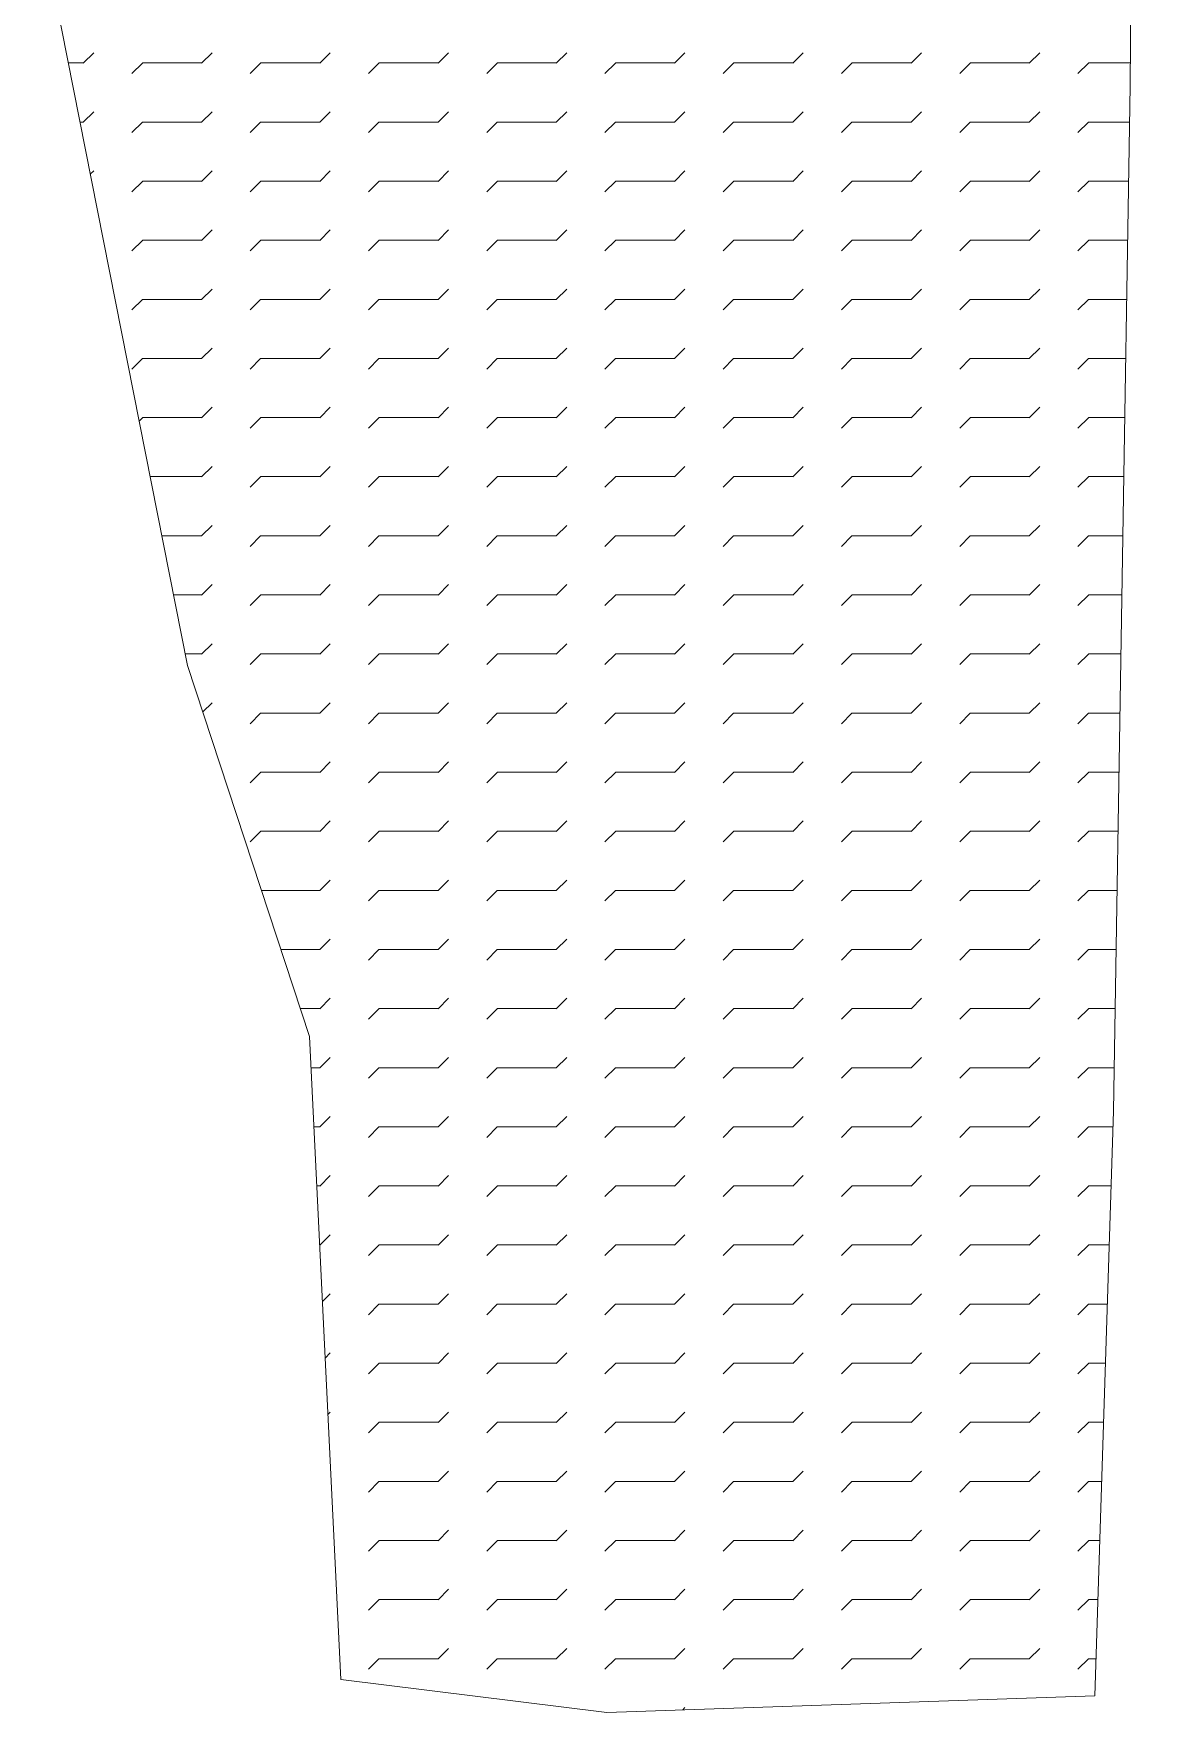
# Model space of a CAD drawing. Header units: millimetres. Extents: x 234136 to 237571, y 2625383 to 2628766.
# Drawn here: x 237043.16 to 237067.04, y 2628588.97 to 2628625.04 of the extents above; entities that cross this region are included whole.
import ezdxf

# ---------------------------------------------------------------- set-up
doc = ezdxf.new("R2010")
doc.units = ezdxf.units.MM
doc.layers.add('Pond', color=140, linetype='Continuous', lineweight=13)

msp = doc.modelspace()

# ---------------------------------------------------------------- linework, layer by layer
at = {"layer": 'Pond'}
for p, q in [((237067.045, 2628672.227), (237066.72, 2628623.917)), ((237046.469, 2628611.464), (237043.163, 2628628.174)), ((237044.23, 2628624.406), (237044.455, 2628624.631)), ((237046.77, 2628624.406), (237046.995, 2628624.631)), ((237049.31, 2628624.406), (237049.535, 2628624.631)), ((237051.85, 2628624.406), (237052.075, 2628624.631)), ((237054.39, 2628624.406), (237054.615, 2628624.631)), ((237056.93, 2628624.406), (237057.155, 2628624.631)), ((237059.47, 2628624.406), (237059.695, 2628624.631)), ((237062.01, 2628624.406), (237062.235, 2628624.631)), ((237064.55, 2628624.406), (237064.775, 2628624.631)), ((237043.907, 2628624.41), (237044.23, 2628624.41)), ((237045.276, 2628624.182), (237045.5, 2628624.406)), ((237045.5, 2628624.41), (237046.77, 2628624.41)), ((237047.816, 2628624.182), (237048.04, 2628624.406)), ((237048.04, 2628624.41), (237049.31, 2628624.41)), ((237050.356, 2628624.182), (237050.58, 2628624.406)), ((237050.58, 2628624.41), (237051.85, 2628624.41)), ((237052.896, 2628624.182), (237053.12, 2628624.406)), ((237053.12, 2628624.41), (237054.39, 2628624.41)), ((237055.436, 2628624.182), (237055.66, 2628624.406)), ((237055.66, 2628624.41), (237056.93, 2628624.41)), ((237057.976, 2628624.182), (237058.2, 2628624.406)), ((237058.2, 2628624.41), (237059.47, 2628624.41)), ((237060.516, 2628624.182), (237060.74, 2628624.406)), ((237060.74, 2628624.41), (237062.01, 2628624.41)), ((237063.056, 2628624.182), (237063.28, 2628624.406)), ((237063.28, 2628624.41), (237064.55, 2628624.41)), ((237065.596, 2628624.182), (237065.82, 2628624.406)), ((237065.82, 2628624.41), (237066.724, 2628624.41)), ((237066.72, 2628623.917), (237066.361, 2628601.885)), ((237044.159, 2628623.14), (237044.23, 2628623.14)), ((237044.23, 2628623.136), (237044.455, 2628623.361)), ((237045.276, 2628622.912), (237045.5, 2628623.136)), ((237045.5, 2628623.14), (237046.77, 2628623.14)), ((237046.77, 2628623.136), (237046.995, 2628623.361)), ((237047.816, 2628622.912), (237048.04, 2628623.136)), ((237048.04, 2628623.14), (237049.31, 2628623.14)), ((237049.31, 2628623.136), (237049.535, 2628623.361)), ((237050.356, 2628622.912), (237050.58, 2628623.136)), ((237050.58, 2628623.14), (237051.85, 2628623.14)), ((237051.85, 2628623.136), (237052.075, 2628623.361)), ((237052.896, 2628622.912), (237053.12, 2628623.136)), ((237053.12, 2628623.14), (237054.39, 2628623.14)), ((237054.39, 2628623.136), (237054.615, 2628623.361)), ((237055.436, 2628622.912), (237055.66, 2628623.136)), ((237055.66, 2628623.14), (237056.93, 2628623.14)), ((237056.93, 2628623.136), (237057.155, 2628623.361)), ((237057.976, 2628622.912), (237058.2, 2628623.136)), ((237058.2, 2628623.14), (237059.47, 2628623.14)), ((237059.47, 2628623.136), (237059.695, 2628623.361)), ((237060.516, 2628622.912), (237060.74, 2628623.136)), ((237060.74, 2628623.14), (237062.01, 2628623.14)), ((237062.01, 2628623.136), (237062.235, 2628623.361)), ((237063.056, 2628622.912), (237063.28, 2628623.136)), ((237063.28, 2628623.14), (237064.55, 2628623.14)), ((237064.55, 2628623.136), (237064.775, 2628623.361)), ((237065.596, 2628622.912), (237065.82, 2628623.136)), ((237065.82, 2628623.14), (237066.708, 2628623.14)), ((237044.381, 2628622.017), (237044.455, 2628622.091)), ((237046.77, 2628621.866), (237046.995, 2628622.091)), ((237049.31, 2628621.866), (237049.535, 2628622.091)), ((237051.85, 2628621.866), (237052.075, 2628622.091)), ((237054.39, 2628621.866), (237054.615, 2628622.091)), ((237056.93, 2628621.866), (237057.155, 2628622.091)), ((237059.47, 2628621.866), (237059.695, 2628622.091)), ((237062.01, 2628621.866), (237062.235, 2628622.091)), ((237064.55, 2628621.866), (237064.775, 2628622.091)), ((237045.276, 2628621.642), (237045.5, 2628621.866)), ((237045.5, 2628621.87), (237046.77, 2628621.87)), ((237047.816, 2628621.642), (237048.04, 2628621.866)), ((237048.04, 2628621.87), (237049.31, 2628621.87)), ((237050.356, 2628621.642), (237050.58, 2628621.866)), ((237050.58, 2628621.87), (237051.85, 2628621.87)), ((237052.896, 2628621.642), (237053.12, 2628621.866)), ((237053.12, 2628621.87), (237054.39, 2628621.87)), ((237055.436, 2628621.642), (237055.66, 2628621.866)), ((237055.66, 2628621.87), (237056.93, 2628621.87)), ((237057.976, 2628621.642), (237058.2, 2628621.866)), ((237058.2, 2628621.87), (237059.47, 2628621.87)), ((237060.516, 2628621.642), (237060.74, 2628621.866)), ((237060.74, 2628621.87), (237062.01, 2628621.87)), ((237063.056, 2628621.642), (237063.28, 2628621.866)), ((237063.28, 2628621.87), (237064.55, 2628621.87)), ((237065.596, 2628621.642), (237065.82, 2628621.866)), ((237065.82, 2628621.87), (237066.687, 2628621.87)), ((237045.276, 2628620.372), (237045.5, 2628620.596)), ((237045.5, 2628620.6), (237046.77, 2628620.6)), ((237046.77, 2628620.596), (237046.995, 2628620.821)), ((237047.816, 2628620.372), (237048.04, 2628620.596)), ((237048.04, 2628620.6), (237049.31, 2628620.6)), ((237049.31, 2628620.596), (237049.535, 2628620.821)), ((237050.356, 2628620.372), (237050.58, 2628620.596)), ((237050.58, 2628620.6), (237051.85, 2628620.6)), ((237051.85, 2628620.596), (237052.075, 2628620.821)), ((237052.896, 2628620.372), (237053.12, 2628620.596)), ((237053.12, 2628620.6), (237054.39, 2628620.6)), ((237054.39, 2628620.596), (237054.615, 2628620.821)), ((237055.436, 2628620.372), (237055.66, 2628620.596)), ((237055.66, 2628620.6), (237056.93, 2628620.6)), ((237056.93, 2628620.596), (237057.155, 2628620.821)), ((237057.976, 2628620.372), (237058.2, 2628620.596)), ((237058.2, 2628620.6), (237059.47, 2628620.6)), ((237059.47, 2628620.596), (237059.695, 2628620.821)), ((237060.516, 2628620.372), (237060.74, 2628620.596)), ((237060.74, 2628620.6), (237062.01, 2628620.6)), ((237062.01, 2628620.596), (237062.235, 2628620.821)), ((237063.056, 2628620.372), (237063.28, 2628620.596)), ((237063.28, 2628620.6), (237064.55, 2628620.6)), ((237064.55, 2628620.596), (237064.775, 2628620.821)), ((237065.596, 2628620.372), (237065.82, 2628620.596)), ((237065.82, 2628620.6), (237066.666, 2628620.6)), ((237046.77, 2628619.326), (237046.995, 2628619.551)), ((237049.31, 2628619.326), (237049.535, 2628619.551)), ((237051.85, 2628619.326), (237052.075, 2628619.551)), ((237054.39, 2628619.326), (237054.615, 2628619.551)), ((237056.93, 2628619.326), (237057.155, 2628619.551)), ((237059.47, 2628619.326), (237059.695, 2628619.551)), ((237062.01, 2628619.326), (237062.235, 2628619.551)), ((237064.55, 2628619.326), (237064.775, 2628619.551)), ((237045.276, 2628619.102), (237045.5, 2628619.326)), ((237045.5, 2628619.33), (237046.77, 2628619.33)), ((237047.816, 2628619.102), (237048.04, 2628619.326)), ((237048.04, 2628619.33), (237049.31, 2628619.33)), ((237050.356, 2628619.102), (237050.58, 2628619.326)), ((237050.58, 2628619.33), (237051.85, 2628619.33)), ((237052.896, 2628619.102), (237053.12, 2628619.326)), ((237053.12, 2628619.33), (237054.39, 2628619.33)), ((237055.436, 2628619.102), (237055.66, 2628619.326)), ((237055.66, 2628619.33), (237056.93, 2628619.33)), ((237057.976, 2628619.102), (237058.2, 2628619.326)), ((237058.2, 2628619.33), (237059.47, 2628619.33)), ((237060.516, 2628619.102), (237060.74, 2628619.326)), ((237060.74, 2628619.33), (237062.01, 2628619.33)), ((237063.056, 2628619.102), (237063.28, 2628619.326)), ((237063.28, 2628619.33), (237064.55, 2628619.33)), ((237065.596, 2628619.102), (237065.82, 2628619.326)), ((237065.82, 2628619.33), (237066.646, 2628619.33)), ((237045.276, 2628617.832), (237045.5, 2628618.056)), ((237045.5, 2628618.06), (237046.77, 2628618.06)), ((237046.77, 2628618.056), (237046.995, 2628618.281)), ((237047.816, 2628617.832), (237048.04, 2628618.056)), ((237048.04, 2628618.06), (237049.31, 2628618.06)), ((237049.31, 2628618.056), (237049.535, 2628618.281)), ((237050.356, 2628617.832), (237050.58, 2628618.056)), ((237050.58, 2628618.06), (237051.85, 2628618.06)), ((237051.85, 2628618.056), (237052.075, 2628618.281)), ((237052.896, 2628617.832), (237053.12, 2628618.056)), ((237053.12, 2628618.06), (237054.39, 2628618.06)), ((237054.39, 2628618.056), (237054.615, 2628618.281)), ((237055.436, 2628617.832), (237055.66, 2628618.056)), ((237055.66, 2628618.06), (237056.93, 2628618.06)), ((237056.93, 2628618.056), (237057.155, 2628618.281)), ((237057.976, 2628617.832), (237058.2, 2628618.056)), ((237058.2, 2628618.06), (237059.47, 2628618.06)), ((237059.47, 2628618.056), (237059.695, 2628618.281)), ((237060.516, 2628617.832), (237060.74, 2628618.056)), ((237060.74, 2628618.06), (237062.01, 2628618.06)), ((237062.01, 2628618.056), (237062.235, 2628618.281)), ((237063.056, 2628617.832), (237063.28, 2628618.056)), ((237063.28, 2628618.06), (237064.55, 2628618.06)), ((237064.55, 2628618.056), (237064.775, 2628618.281)), ((237065.596, 2628617.832), (237065.82, 2628618.056)), ((237065.82, 2628618.06), (237066.625, 2628618.06)), ((237046.77, 2628616.786), (237046.995, 2628617.011)), ((237049.31, 2628616.786), (237049.535, 2628617.011)), ((237051.85, 2628616.786), (237052.075, 2628617.011)), ((237054.39, 2628616.786), (237054.615, 2628617.011)), ((237056.93, 2628616.786), (237057.155, 2628617.011)), ((237059.47, 2628616.786), (237059.695, 2628617.011)), ((237062.01, 2628616.786), (237062.235, 2628617.011)), ((237064.55, 2628616.786), (237064.775, 2628617.011)), ((237045.43, 2628616.716), (237045.5, 2628616.786)), ((237045.5, 2628616.79), (237046.77, 2628616.79)), ((237047.816, 2628616.562), (237048.04, 2628616.786)), ((237048.04, 2628616.79), (237049.31, 2628616.79)), ((237050.356, 2628616.562), (237050.58, 2628616.786)), ((237050.58, 2628616.79), (237051.85, 2628616.79)), ((237052.896, 2628616.562), (237053.12, 2628616.786)), ((237053.12, 2628616.79), (237054.39, 2628616.79)), ((237055.436, 2628616.562), (237055.66, 2628616.786)), ((237055.66, 2628616.79), (237056.93, 2628616.79)), ((237057.976, 2628616.562), (237058.2, 2628616.786)), ((237058.2, 2628616.79), (237059.47, 2628616.79)), ((237060.516, 2628616.562), (237060.74, 2628616.786)), ((237060.74, 2628616.79), (237062.01, 2628616.79)), ((237063.056, 2628616.562), (237063.28, 2628616.786)), ((237063.28, 2628616.79), (237064.55, 2628616.79)), ((237065.596, 2628616.562), (237065.82, 2628616.786)), ((237065.82, 2628616.79), (237066.604, 2628616.79)), ((237045.666, 2628615.52), (237046.77, 2628615.52)), ((237046.77, 2628615.516), (237046.995, 2628615.741)), ((237047.816, 2628615.292), (237048.04, 2628615.516)), ((237048.04, 2628615.52), (237049.31, 2628615.52)), ((237049.31, 2628615.516), (237049.535, 2628615.741)), ((237050.356, 2628615.292), (237050.58, 2628615.516)), ((237050.58, 2628615.52), (237051.85, 2628615.52)), ((237051.85, 2628615.516), (237052.075, 2628615.741)), ((237052.896, 2628615.292), (237053.12, 2628615.516)), ((237053.12, 2628615.52), (237054.39, 2628615.52)), ((237054.39, 2628615.516), (237054.615, 2628615.741)), ((237055.436, 2628615.292), (237055.66, 2628615.516)), ((237055.66, 2628615.52), (237056.93, 2628615.52)), ((237056.93, 2628615.516), (237057.155, 2628615.741)), ((237057.976, 2628615.292), (237058.2, 2628615.516)), ((237058.2, 2628615.52), (237059.47, 2628615.52)), ((237059.47, 2628615.516), (237059.695, 2628615.741)), ((237060.516, 2628615.292), (237060.74, 2628615.516)), ((237060.74, 2628615.52), (237062.01, 2628615.52)), ((237062.01, 2628615.516), (237062.235, 2628615.741)), ((237063.056, 2628615.292), (237063.28, 2628615.516)), ((237063.28, 2628615.52), (237064.55, 2628615.52)), ((237064.55, 2628615.516), (237064.775, 2628615.741)), ((237065.596, 2628615.292), (237065.82, 2628615.516)), ((237065.82, 2628615.52), (237066.583, 2628615.52)), ((237046.77, 2628614.246), (237046.995, 2628614.471)), ((237049.31, 2628614.246), (237049.535, 2628614.471)), ((237051.85, 2628614.246), (237052.075, 2628614.471)), ((237054.39, 2628614.246), (237054.615, 2628614.471)), ((237056.93, 2628614.246), (237057.155, 2628614.471)), ((237059.47, 2628614.246), (237059.695, 2628614.471)), ((237062.01, 2628614.246), (237062.235, 2628614.471)), ((237064.55, 2628614.246), (237064.775, 2628614.471)), ((237045.917, 2628614.25), (237046.77, 2628614.25)), ((237047.816, 2628614.022), (237048.04, 2628614.246)), ((237048.04, 2628614.25), (237049.31, 2628614.25)), ((237050.356, 2628614.022), (237050.58, 2628614.246)), ((237050.58, 2628614.25), (237051.85, 2628614.25)), ((237052.896, 2628614.022), (237053.12, 2628614.246)), ((237053.12, 2628614.25), (237054.39, 2628614.25)), ((237055.436, 2628614.022), (237055.66, 2628614.246)), ((237055.66, 2628614.25), (237056.93, 2628614.25)), ((237057.976, 2628614.022), (237058.2, 2628614.246)), ((237058.2, 2628614.25), (237059.47, 2628614.25)), ((237060.516, 2628614.022), (237060.74, 2628614.246)), ((237060.74, 2628614.25), (237062.01, 2628614.25)), ((237063.056, 2628614.022), (237063.28, 2628614.246)), ((237063.28, 2628614.25), (237064.55, 2628614.25)), ((237065.596, 2628614.022), (237065.82, 2628614.246)), ((237065.82, 2628614.25), (237066.563, 2628614.25)), ((237046.77, 2628612.976), (237046.995, 2628613.201)), ((237049.31, 2628612.976), (237049.535, 2628613.201)), ((237051.85, 2628612.976), (237052.075, 2628613.201)), ((237054.39, 2628612.976), (237054.615, 2628613.201)), ((237056.93, 2628612.976), (237057.155, 2628613.201)), ((237059.47, 2628612.976), (237059.695, 2628613.201)), ((237062.01, 2628612.976), (237062.235, 2628613.201)), ((237064.55, 2628612.976), (237064.775, 2628613.201)), ((237046.169, 2628612.98), (237046.77, 2628612.98)), ((237047.816, 2628612.752), (237048.04, 2628612.976)), ((237048.04, 2628612.98), (237049.31, 2628612.98)), ((237050.356, 2628612.752), (237050.58, 2628612.976)), ((237050.58, 2628612.98), (237051.85, 2628612.98)), ((237052.896, 2628612.752), (237053.12, 2628612.976)), ((237053.12, 2628612.98), (237054.39, 2628612.98)), ((237055.436, 2628612.752), (237055.66, 2628612.976)), ((237055.66, 2628612.98), (237056.93, 2628612.98)), ((237057.976, 2628612.752), (237058.2, 2628612.976)), ((237058.2, 2628612.98), (237059.47, 2628612.98)), ((237060.516, 2628612.752), (237060.74, 2628612.976)), ((237060.74, 2628612.98), (237062.01, 2628612.98)), ((237063.056, 2628612.752), (237063.28, 2628612.976)), ((237063.28, 2628612.98), (237064.55, 2628612.98)), ((237065.596, 2628612.752), (237065.82, 2628612.976)), ((237065.82, 2628612.98), (237066.542, 2628612.98)), ((237046.77, 2628611.706), (237046.995, 2628611.931)), ((237049.31, 2628611.706), (237049.535, 2628611.931)), ((237051.85, 2628611.706), (237052.075, 2628611.931)), ((237054.39, 2628611.706), (237054.615, 2628611.931)), ((237056.93, 2628611.706), (237057.155, 2628611.931)), ((237059.47, 2628611.706), (237059.695, 2628611.931)), ((237062.01, 2628611.706), (237062.235, 2628611.931)), ((237064.55, 2628611.706), (237064.775, 2628611.931)), ((237046.42, 2628611.71), (237046.77, 2628611.71)), ((237047.816, 2628611.482), (237048.04, 2628611.706)), ((237048.04, 2628611.71), (237049.31, 2628611.71)), ((237050.356, 2628611.482), (237050.58, 2628611.706)), ((237050.58, 2628611.71), (237051.85, 2628611.71)), ((237052.896, 2628611.482), (237053.12, 2628611.706)), ((237053.12, 2628611.71), (237054.39, 2628611.71)), ((237055.436, 2628611.482), (237055.66, 2628611.706)), ((237055.66, 2628611.71), (237056.93, 2628611.71)), ((237057.976, 2628611.482), (237058.2, 2628611.706)), ((237058.2, 2628611.71), (237059.47, 2628611.71)), ((237060.516, 2628611.482), (237060.74, 2628611.706)), ((237060.74, 2628611.71), (237062.01, 2628611.71)), ((237063.056, 2628611.482), (237063.28, 2628611.706)), ((237063.28, 2628611.71), (237064.55, 2628611.71)), ((237065.596, 2628611.482), (237065.82, 2628611.706)), ((237065.82, 2628611.71), (237066.521, 2628611.71)), ((237049.091, 2628603.491), (237046.469, 2628611.464)), ((237046.798, 2628610.464), (237046.995, 2628610.661)), ((237049.31, 2628610.436), (237049.535, 2628610.661)), ((237051.85, 2628610.436), (237052.075, 2628610.661)), ((237054.39, 2628610.436), (237054.615, 2628610.661)), ((237056.93, 2628610.436), (237057.155, 2628610.661)), ((237059.47, 2628610.436), (237059.695, 2628610.661)), ((237062.01, 2628610.436), (237062.235, 2628610.661)), ((237064.55, 2628610.436), (237064.775, 2628610.661)), ((237047.816, 2628610.212), (237048.04, 2628610.436)), ((237048.04, 2628610.44), (237049.31, 2628610.44)), ((237050.356, 2628610.212), (237050.58, 2628610.436)), ((237050.58, 2628610.44), (237051.85, 2628610.44)), ((237052.896, 2628610.212), (237053.12, 2628610.436)), ((237053.12, 2628610.44), (237054.39, 2628610.44)), ((237055.436, 2628610.212), (237055.66, 2628610.436)), ((237055.66, 2628610.44), (237056.93, 2628610.44)), ((237057.976, 2628610.212), (237058.2, 2628610.436)), ((237058.2, 2628610.44), (237059.47, 2628610.44)), ((237060.516, 2628610.212), (237060.74, 2628610.436)), ((237060.74, 2628610.44), (237062.01, 2628610.44)), ((237063.056, 2628610.212), (237063.28, 2628610.436)), ((237063.28, 2628610.44), (237064.55, 2628610.44)), ((237065.596, 2628610.212), (237065.82, 2628610.436)), ((237065.82, 2628610.44), (237066.501, 2628610.44)), ((237049.31, 2628609.166), (237049.535, 2628609.391)), ((237051.85, 2628609.166), (237052.075, 2628609.391)), ((237054.39, 2628609.166), (237054.615, 2628609.391)), ((237056.93, 2628609.166), (237057.155, 2628609.391)), ((237059.47, 2628609.166), (237059.695, 2628609.391)), ((237062.01, 2628609.166), (237062.235, 2628609.391)), ((237064.55, 2628609.166), (237064.775, 2628609.391)), ((237047.816, 2628608.942), (237048.04, 2628609.166)), ((237048.04, 2628609.17), (237049.31, 2628609.17)), ((237050.356, 2628608.942), (237050.58, 2628609.166)), ((237050.58, 2628609.17), (237051.85, 2628609.17)), ((237052.896, 2628608.942), (237053.12, 2628609.166)), ((237053.12, 2628609.17), (237054.39, 2628609.17)), ((237055.436, 2628608.942), (237055.66, 2628609.166)), ((237055.66, 2628609.17), (237056.93, 2628609.17)), ((237057.976, 2628608.942), (237058.2, 2628609.166)), ((237058.2, 2628609.17), (237059.47, 2628609.17)), ((237060.516, 2628608.942), (237060.74, 2628609.166)), ((237060.74, 2628609.17), (237062.01, 2628609.17)), ((237063.056, 2628608.942), (237063.28, 2628609.166)), ((237063.28, 2628609.17), (237064.55, 2628609.17)), ((237065.596, 2628608.942), (237065.82, 2628609.166)), ((237065.82, 2628609.17), (237066.48, 2628609.17)), ((237049.31, 2628607.896), (237049.535, 2628608.121)), ((237051.85, 2628607.896), (237052.075, 2628608.121)), ((237054.39, 2628607.896), (237054.615, 2628608.121)), ((237056.93, 2628607.896), (237057.155, 2628608.121)), ((237059.47, 2628607.896), (237059.695, 2628608.121)), ((237062.01, 2628607.896), (237062.235, 2628608.121)), ((237064.55, 2628607.896), (237064.775, 2628608.121)), ((237047.816, 2628607.672), (237048.04, 2628607.896)), ((237048.04, 2628607.9), (237049.31, 2628607.9)), ((237050.356, 2628607.672), (237050.58, 2628607.896)), ((237050.58, 2628607.9), (237051.85, 2628607.9)), ((237052.896, 2628607.672), (237053.12, 2628607.896)), ((237053.12, 2628607.9), (237054.39, 2628607.9)), ((237055.436, 2628607.672), (237055.66, 2628607.896)), ((237055.66, 2628607.9), (237056.93, 2628607.9)), ((237057.976, 2628607.672), (237058.2, 2628607.896)), ((237058.2, 2628607.9), (237059.47, 2628607.9)), ((237060.516, 2628607.672), (237060.74, 2628607.896)), ((237060.74, 2628607.9), (237062.01, 2628607.9)), ((237063.056, 2628607.672), (237063.28, 2628607.896)), ((237063.28, 2628607.9), (237064.55, 2628607.9)), ((237065.596, 2628607.672), (237065.82, 2628607.896)), ((237065.82, 2628607.9), (237066.459, 2628607.9)), ((237048.059, 2628606.63), (237049.31, 2628606.63)), ((237049.31, 2628606.626), (237049.535, 2628606.851)), ((237050.356, 2628606.402), (237050.58, 2628606.626)), ((237050.58, 2628606.63), (237051.85, 2628606.63)), ((237051.85, 2628606.626), (237052.075, 2628606.851)), ((237052.896, 2628606.402), (237053.12, 2628606.626)), ((237053.12, 2628606.63), (237054.39, 2628606.63)), ((237054.39, 2628606.626), (237054.615, 2628606.851)), ((237055.436, 2628606.402), (237055.66, 2628606.626)), ((237055.66, 2628606.63), (237056.93, 2628606.63)), ((237056.93, 2628606.626), (237057.155, 2628606.851)), ((237057.976, 2628606.402), (237058.2, 2628606.626)), ((237058.2, 2628606.63), (237059.47, 2628606.63)), ((237059.47, 2628606.626), (237059.695, 2628606.851)), ((237060.516, 2628606.402), (237060.74, 2628606.626)), ((237060.74, 2628606.63), (237062.01, 2628606.63)), ((237062.01, 2628606.626), (237062.235, 2628606.851)), ((237063.056, 2628606.402), (237063.28, 2628606.626)), ((237063.28, 2628606.63), (237064.55, 2628606.63)), ((237064.55, 2628606.626), (237064.775, 2628606.851)), ((237065.596, 2628606.402), (237065.82, 2628606.626)), ((237065.82, 2628606.63), (237066.438, 2628606.63)), ((237049.31, 2628605.356), (237049.535, 2628605.581)), ((237051.85, 2628605.356), (237052.075, 2628605.581)), ((237054.39, 2628605.356), (237054.615, 2628605.581)), ((237056.93, 2628605.356), (237057.155, 2628605.581)), ((237059.47, 2628605.356), (237059.695, 2628605.581)), ((237062.01, 2628605.356), (237062.235, 2628605.581)), ((237064.55, 2628605.356), (237064.775, 2628605.581)), ((237048.476, 2628605.36), (237049.31, 2628605.36)), ((237050.356, 2628605.132), (237050.58, 2628605.356)), ((237050.58, 2628605.36), (237051.85, 2628605.36)), ((237052.896, 2628605.132), (237053.12, 2628605.356)), ((237053.12, 2628605.36), (237054.39, 2628605.36)), ((237055.436, 2628605.132), (237055.66, 2628605.356)), ((237055.66, 2628605.36), (237056.93, 2628605.36)), ((237057.976, 2628605.132), (237058.2, 2628605.356)), ((237058.2, 2628605.36), (237059.47, 2628605.36)), ((237060.516, 2628605.132), (237060.74, 2628605.356)), ((237060.74, 2628605.36), (237062.01, 2628605.36)), ((237063.056, 2628605.132), (237063.28, 2628605.356)), ((237063.28, 2628605.36), (237064.55, 2628605.36)), ((237065.596, 2628605.132), (237065.82, 2628605.356)), ((237065.82, 2628605.36), (237066.418, 2628605.36)), ((237048.894, 2628604.09), (237049.31, 2628604.09)), ((237049.31, 2628604.086), (237049.535, 2628604.311)), ((237050.356, 2628603.862), (237050.58, 2628604.086)), ((237050.58, 2628604.09), (237051.85, 2628604.09)), ((237051.85, 2628604.086), (237052.075, 2628604.311)), ((237052.896, 2628603.862), (237053.12, 2628604.086)), ((237053.12, 2628604.09), (237054.39, 2628604.09)), ((237054.39, 2628604.086), (237054.615, 2628604.311)), ((237055.436, 2628603.862), (237055.66, 2628604.086)), ((237055.66, 2628604.09), (237056.93, 2628604.09)), ((237056.93, 2628604.086), (237057.155, 2628604.311)), ((237057.976, 2628603.862), (237058.2, 2628604.086)), ((237058.2, 2628604.09), (237059.47, 2628604.09)), ((237059.47, 2628604.086), (237059.695, 2628604.311)), ((237060.516, 2628603.862), (237060.74, 2628604.086)), ((237060.74, 2628604.09), (237062.01, 2628604.09)), ((237062.01, 2628604.086), (237062.235, 2628604.311)), ((237063.056, 2628603.862), (237063.28, 2628604.086)), ((237063.28, 2628604.09), (237064.55, 2628604.09)), ((237064.55, 2628604.086), (237064.775, 2628604.311)), ((237065.596, 2628603.862), (237065.82, 2628604.086)), ((237065.82, 2628604.09), (237066.397, 2628604.09)), ((237049.759, 2628589.672), (237049.091, 2628603.491)), ((237049.31, 2628602.816), (237049.535, 2628603.041)), ((237051.85, 2628602.816), (237052.075, 2628603.041)), ((237054.39, 2628602.816), (237054.615, 2628603.041)), ((237056.93, 2628602.816), (237057.155, 2628603.041)), ((237059.47, 2628602.816), (237059.695, 2628603.041)), ((237062.01, 2628602.816), (237062.235, 2628603.041)), ((237064.55, 2628602.816), (237064.775, 2628603.041)), ((237049.124, 2628602.82), (237049.31, 2628602.82)), ((237050.356, 2628602.592), (237050.58, 2628602.816)), ((237050.58, 2628602.82), (237051.85, 2628602.82)), ((237052.896, 2628602.592), (237053.12, 2628602.816)), ((237053.12, 2628602.82), (237054.39, 2628602.82)), ((237055.436, 2628602.592), (237055.66, 2628602.816)), ((237055.66, 2628602.82), (237056.93, 2628602.82)), ((237057.976, 2628602.592), (237058.2, 2628602.816)), ((237058.2, 2628602.82), (237059.47, 2628602.82)), ((237060.516, 2628602.592), (237060.74, 2628602.816)), ((237060.74, 2628602.82), (237062.01, 2628602.82)), ((237063.056, 2628602.592), (237063.28, 2628602.816)), ((237063.28, 2628602.82), (237064.55, 2628602.82)), ((237065.596, 2628602.592), (237065.82, 2628602.816)), ((237065.82, 2628602.82), (237066.376, 2628602.82)), ((237066.361, 2628601.885), (237065.962, 2628589.323)), ((237049.185, 2628601.55), (237049.31, 2628601.55)), ((237049.31, 2628601.546), (237049.535, 2628601.771)), ((237050.356, 2628601.322), (237050.58, 2628601.546)), ((237050.58, 2628601.55), (237051.85, 2628601.55)), ((237051.85, 2628601.546), (237052.075, 2628601.771)), ((237052.896, 2628601.322), (237053.12, 2628601.546)), ((237053.12, 2628601.55), (237054.39, 2628601.55)), ((237054.39, 2628601.546), (237054.615, 2628601.771)), ((237055.436, 2628601.322), (237055.66, 2628601.546)), ((237055.66, 2628601.55), (237056.93, 2628601.55)), ((237056.93, 2628601.546), (237057.155, 2628601.771)), ((237057.976, 2628601.322), (237058.2, 2628601.546)), ((237058.2, 2628601.55), (237059.47, 2628601.55)), ((237059.47, 2628601.546), (237059.695, 2628601.771)), ((237060.516, 2628601.322), (237060.74, 2628601.546)), ((237060.74, 2628601.55), (237062.01, 2628601.55)), ((237062.01, 2628601.546), (237062.235, 2628601.771)), ((237063.056, 2628601.322), (237063.28, 2628601.546)), ((237063.28, 2628601.55), (237064.55, 2628601.55)), ((237064.55, 2628601.546), (237064.775, 2628601.771)), ((237065.596, 2628601.322), (237065.82, 2628601.546)), ((237065.82, 2628601.55), (237066.35, 2628601.55)), ((237049.31, 2628600.276), (237049.535, 2628600.501)), ((237051.85, 2628600.276), (237052.075, 2628600.501)), ((237054.39, 2628600.276), (237054.615, 2628600.501)), ((237056.93, 2628600.276), (237057.155, 2628600.501)), ((237059.47, 2628600.276), (237059.695, 2628600.501)), ((237062.01, 2628600.276), (237062.235, 2628600.501)), ((237064.55, 2628600.276), (237064.775, 2628600.501)), ((237049.246, 2628600.28), (237049.31, 2628600.28)), ((237050.356, 2628600.052), (237050.58, 2628600.276)), ((237050.58, 2628600.28), (237051.85, 2628600.28)), ((237052.896, 2628600.052), (237053.12, 2628600.276)), ((237053.12, 2628600.28), (237054.39, 2628600.28)), ((237055.436, 2628600.052), (237055.66, 2628600.276)), ((237055.66, 2628600.28), (237056.93, 2628600.28)), ((237057.976, 2628600.052), (237058.2, 2628600.276)), ((237058.2, 2628600.28), (237059.47, 2628600.28)), ((237060.516, 2628600.052), (237060.74, 2628600.276)), ((237060.74, 2628600.28), (237062.01, 2628600.28)), ((237063.056, 2628600.052), (237063.28, 2628600.276)), ((237063.28, 2628600.28), (237064.55, 2628600.28)), ((237065.596, 2628600.052), (237065.82, 2628600.276)), ((237065.82, 2628600.28), (237066.31, 2628600.28)), ((237049.308, 2628599.01), (237049.31, 2628599.01)), ((237049.31, 2628599.006), (237049.535, 2628599.231)), ((237050.356, 2628598.782), (237050.58, 2628599.006)), ((237050.58, 2628599.01), (237051.85, 2628599.01)), ((237051.85, 2628599.006), (237052.075, 2628599.231)), ((237052.896, 2628598.782), (237053.12, 2628599.006)), ((237053.12, 2628599.01), (237054.39, 2628599.01)), ((237054.39, 2628599.006), (237054.615, 2628599.231)), ((237055.436, 2628598.782), (237055.66, 2628599.006)), ((237055.66, 2628599.01), (237056.93, 2628599.01)), ((237056.93, 2628599.006), (237057.155, 2628599.231)), ((237057.976, 2628598.782), (237058.2, 2628599.006)), ((237058.2, 2628599.01), (237059.47, 2628599.01)), ((237059.47, 2628599.006), (237059.695, 2628599.231)), ((237060.516, 2628598.782), (237060.74, 2628599.006)), ((237060.74, 2628599.01), (237062.01, 2628599.01)), ((237062.01, 2628599.006), (237062.235, 2628599.231)), ((237063.056, 2628598.782), (237063.28, 2628599.006)), ((237063.28, 2628599.01), (237064.55, 2628599.01)), ((237064.55, 2628599.006), (237064.775, 2628599.231)), ((237065.596, 2628598.782), (237065.82, 2628599.006)), ((237065.82, 2628599.01), (237066.27, 2628599.01)), ((237049.367, 2628597.793), (237049.535, 2628597.961)), ((237051.85, 2628597.736), (237052.075, 2628597.961)), ((237054.39, 2628597.736), (237054.615, 2628597.961)), ((237056.93, 2628597.736), (237057.155, 2628597.961)), ((237059.47, 2628597.736), (237059.695, 2628597.961)), ((237062.01, 2628597.736), (237062.235, 2628597.961)), ((237064.55, 2628597.736), (237064.775, 2628597.961)), ((237050.356, 2628597.512), (237050.58, 2628597.736)), ((237050.58, 2628597.74), (237051.85, 2628597.74)), ((237052.896, 2628597.512), (237053.12, 2628597.736)), ((237053.12, 2628597.74), (237054.39, 2628597.74)), ((237055.436, 2628597.512), (237055.66, 2628597.736)), ((237055.66, 2628597.74), (237056.93, 2628597.74)), ((237057.976, 2628597.512), (237058.2, 2628597.736)), ((237058.2, 2628597.74), (237059.47, 2628597.74)), ((237060.516, 2628597.512), (237060.74, 2628597.736)), ((237060.74, 2628597.74), (237062.01, 2628597.74)), ((237063.056, 2628597.512), (237063.28, 2628597.736)), ((237063.28, 2628597.74), (237064.55, 2628597.74)), ((237065.596, 2628597.512), (237065.82, 2628597.736)), ((237065.82, 2628597.74), (237066.23, 2628597.74)), ((237049.425, 2628596.581), (237049.535, 2628596.691)), ((237050.356, 2628596.242), (237050.58, 2628596.466)), ((237050.58, 2628596.47), (237051.85, 2628596.47)), ((237051.85, 2628596.466), (237052.075, 2628596.691)), ((237052.896, 2628596.242), (237053.12, 2628596.466)), ((237053.12, 2628596.47), (237054.39, 2628596.47)), ((237054.39, 2628596.466), (237054.615, 2628596.691)), ((237055.436, 2628596.242), (237055.66, 2628596.466)), ((237055.66, 2628596.47), (237056.93, 2628596.47)), ((237056.93, 2628596.466), (237057.155, 2628596.691)), ((237057.976, 2628596.242), (237058.2, 2628596.466)), ((237058.2, 2628596.47), (237059.47, 2628596.47)), ((237059.47, 2628596.466), (237059.695, 2628596.691)), ((237060.516, 2628596.242), (237060.74, 2628596.466)), ((237060.74, 2628596.47), (237062.01, 2628596.47)), ((237062.01, 2628596.466), (237062.235, 2628596.691)), ((237063.056, 2628596.242), (237063.28, 2628596.466)), ((237063.28, 2628596.47), (237064.55, 2628596.47)), ((237064.55, 2628596.466), (237064.775, 2628596.691)), ((237065.596, 2628596.242), (237065.82, 2628596.466)), ((237065.82, 2628596.47), (237066.189, 2628596.47)), ((237049.484, 2628595.37), (237049.535, 2628595.421)), ((237051.85, 2628595.196), (237052.075, 2628595.421)), ((237054.39, 2628595.196), (237054.615, 2628595.421)), ((237056.93, 2628595.196), (237057.155, 2628595.421)), ((237059.47, 2628595.196), (237059.695, 2628595.421)), ((237062.01, 2628595.196), (237062.235, 2628595.421)), ((237064.55, 2628595.196), (237064.775, 2628595.421)), ((237050.356, 2628594.972), (237050.58, 2628595.196)), ((237050.58, 2628595.2), (237051.85, 2628595.2)), ((237052.896, 2628594.972), (237053.12, 2628595.196)), ((237053.12, 2628595.2), (237054.39, 2628595.2)), ((237055.436, 2628594.972), (237055.66, 2628595.196)), ((237055.66, 2628595.2), (237056.93, 2628595.2)), ((237057.976, 2628594.972), (237058.2, 2628595.196)), ((237058.2, 2628595.2), (237059.47, 2628595.2)), ((237060.516, 2628594.972), (237060.74, 2628595.196)), ((237060.74, 2628595.2), (237062.01, 2628595.2)), ((237063.056, 2628594.972), (237063.28, 2628595.196)), ((237063.28, 2628595.2), (237064.55, 2628595.2)), ((237065.596, 2628594.972), (237065.82, 2628595.196)), ((237065.82, 2628595.2), (237066.149, 2628595.2)), ((237050.356, 2628593.702), (237050.58, 2628593.926)), ((237050.58, 2628593.93), (237051.85, 2628593.93)), ((237051.85, 2628593.926), (237052.075, 2628594.151)), ((237052.896, 2628593.702), (237053.12, 2628593.926)), ((237053.12, 2628593.93), (237054.39, 2628593.93)), ((237054.39, 2628593.926), (237054.615, 2628594.151)), ((237055.436, 2628593.702), (237055.66, 2628593.926)), ((237055.66, 2628593.93), (237056.93, 2628593.93)), ((237056.93, 2628593.926), (237057.155, 2628594.151)), ((237057.976, 2628593.702), (237058.2, 2628593.926)), ((237058.2, 2628593.93), (237059.47, 2628593.93)), ((237059.47, 2628593.926), (237059.695, 2628594.151)), ((237060.516, 2628593.702), (237060.74, 2628593.926)), ((237060.74, 2628593.93), (237062.01, 2628593.93)), ((237062.01, 2628593.926), (237062.235, 2628594.151)), ((237063.056, 2628593.702), (237063.28, 2628593.926)), ((237063.28, 2628593.93), (237064.55, 2628593.93)), ((237064.55, 2628593.926), (237064.775, 2628594.151)), ((237065.596, 2628593.702), (237065.82, 2628593.926)), ((237065.82, 2628593.93), (237066.109, 2628593.93)), ((237051.85, 2628592.656), (237052.075, 2628592.881)), ((237054.39, 2628592.656), (237054.615, 2628592.881)), ((237056.93, 2628592.656), (237057.155, 2628592.881)), ((237059.47, 2628592.656), (237059.695, 2628592.881)), ((237062.01, 2628592.656), (237062.235, 2628592.881)), ((237064.55, 2628592.656), (237064.775, 2628592.881)), ((237050.356, 2628592.432), (237050.58, 2628592.656)), ((237050.58, 2628592.66), (237051.85, 2628592.66)), ((237052.896, 2628592.432), (237053.12, 2628592.656)), ((237053.12, 2628592.66), (237054.39, 2628592.66)), ((237055.436, 2628592.432), (237055.66, 2628592.656)), ((237055.66, 2628592.66), (237056.93, 2628592.66)), ((237057.976, 2628592.432), (237058.2, 2628592.656)), ((237058.2, 2628592.66), (237059.47, 2628592.66)), ((237060.516, 2628592.432), (237060.74, 2628592.656)), ((237060.74, 2628592.66), (237062.01, 2628592.66)), ((237063.056, 2628592.432), (237063.28, 2628592.656)), ((237063.28, 2628592.66), (237064.55, 2628592.66)), ((237065.596, 2628592.432), (237065.82, 2628592.656)), ((237065.82, 2628592.66), (237066.068, 2628592.66)), ((237050.356, 2628591.162), (237050.58, 2628591.386)), ((237050.58, 2628591.39), (237051.85, 2628591.39)), ((237051.85, 2628591.386), (237052.075, 2628591.611)), ((237052.896, 2628591.162), (237053.12, 2628591.386)), ((237053.12, 2628591.39), (237054.39, 2628591.39)), ((237054.39, 2628591.386), (237054.615, 2628591.611)), ((237055.436, 2628591.162), (237055.66, 2628591.386)), ((237055.66, 2628591.39), (237056.93, 2628591.39)), ((237056.93, 2628591.386), (237057.155, 2628591.611)), ((237057.976, 2628591.162), (237058.2, 2628591.386)), ((237058.2, 2628591.39), (237059.47, 2628591.39)), ((237059.47, 2628591.386), (237059.695, 2628591.611)), ((237060.516, 2628591.162), (237060.74, 2628591.386)), ((237060.74, 2628591.39), (237062.01, 2628591.39)), ((237062.01, 2628591.386), (237062.235, 2628591.611)), ((237063.056, 2628591.162), (237063.28, 2628591.386)), ((237063.28, 2628591.39), (237064.55, 2628591.39)), ((237064.55, 2628591.386), (237064.775, 2628591.611)), ((237065.596, 2628591.162), (237065.82, 2628591.386)), ((237065.82, 2628591.39), (237066.028, 2628591.39)), ((237051.85, 2628590.116), (237052.075, 2628590.341)), ((237054.39, 2628590.116), (237054.615, 2628590.341)), ((237056.93, 2628590.116), (237057.155, 2628590.341)), ((237059.47, 2628590.116), (237059.695, 2628590.341)), ((237062.01, 2628590.116), (237062.235, 2628590.341)), ((237064.55, 2628590.116), (237064.775, 2628590.341)), ((237050.356, 2628589.892), (237050.58, 2628590.116)), ((237050.58, 2628590.12), (237051.85, 2628590.12)), ((237052.896, 2628589.892), (237053.12, 2628590.116)), ((237053.12, 2628590.12), (237054.39, 2628590.12)), ((237055.436, 2628589.892), (237055.66, 2628590.116)), ((237055.66, 2628590.12), (237056.93, 2628590.12)), ((237057.976, 2628589.892), (237058.2, 2628590.116)), ((237058.2, 2628590.12), (237059.47, 2628590.12)), ((237060.516, 2628589.892), (237060.74, 2628590.116)), ((237060.74, 2628590.12), (237062.01, 2628590.12)), ((237063.056, 2628589.892), (237063.28, 2628590.116)), ((237063.28, 2628590.12), (237064.55, 2628590.12)), ((237065.596, 2628589.892), (237065.82, 2628590.116)), ((237065.82, 2628590.12), (237065.988, 2628590.12)), ((237055.478, 2628588.965), (237049.759, 2628589.672)), ((237049.759, 2628589.672), (237049.759, 2628589.672)), ((237065.962, 2628589.323), (237055.478, 2628588.965)), ((237057.105, 2628589.021), (237057.155, 2628589.071))]:
    msp.add_line(p, q, dxfattribs=at)

doc.saveas('drawing.dxf')
